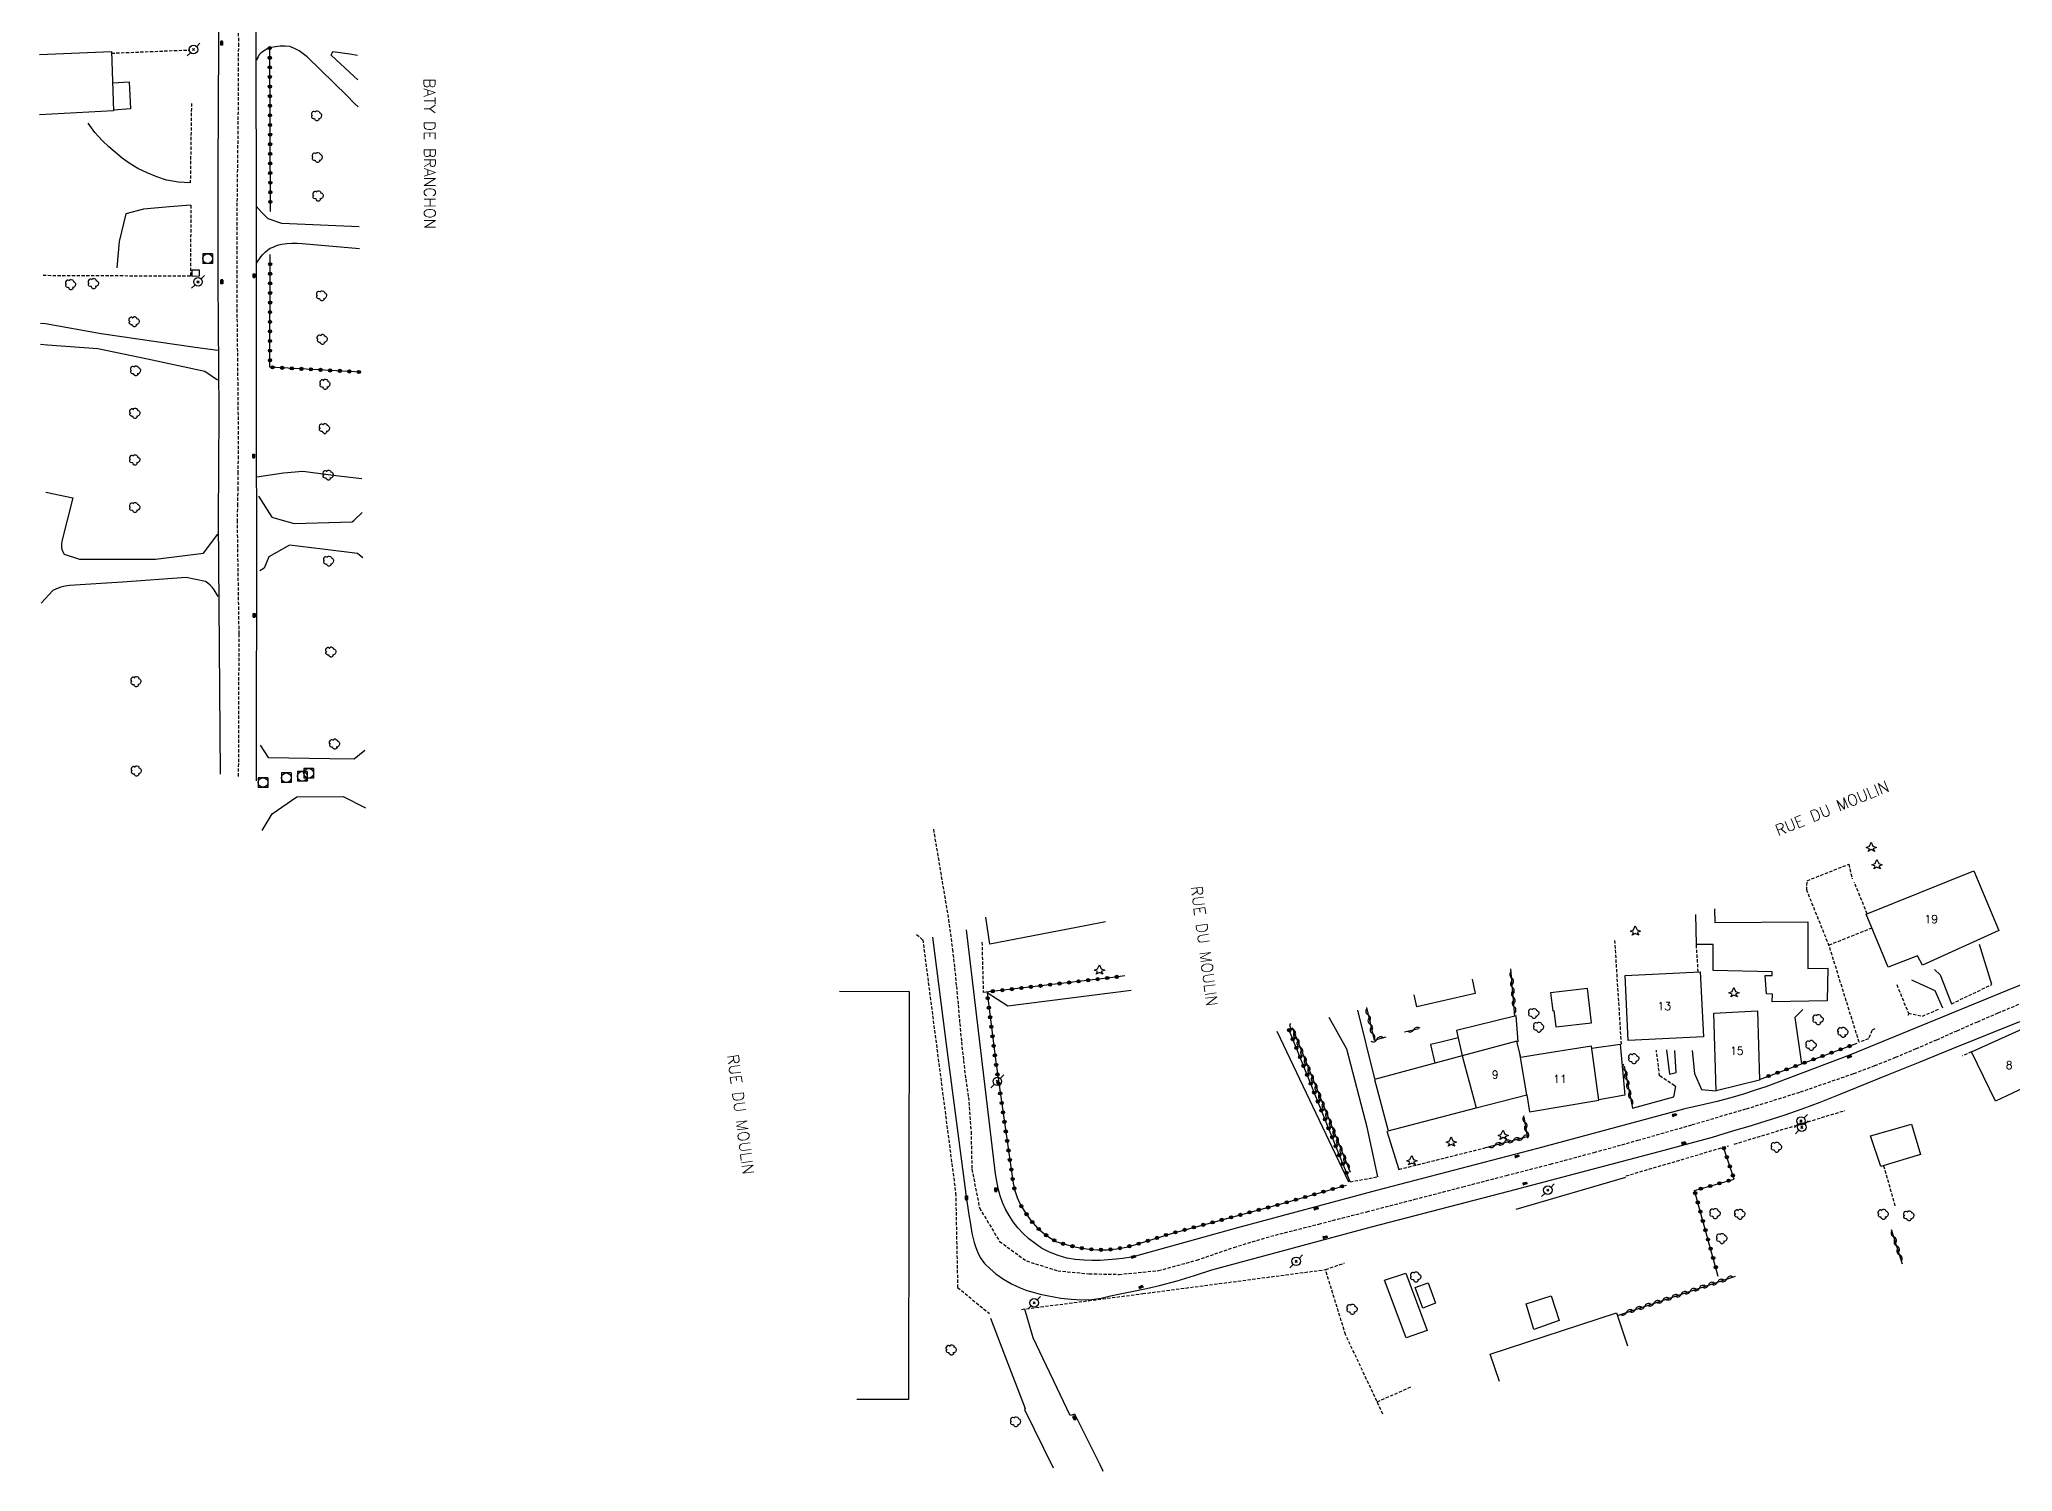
# Model space of a CAD drawing. Header units: millimetres. Extents: x 192000 to 193000, y 146000 to 147000.
# Drawn here: x 192356.8 to 192665, y 146522.4 to 146746.1 of the extents above; entities that cross this region are included whole.
import ezdxf
from ezdxf.enums import TextEntityAlignment as Align

# ---------------------------------------------------------------- set-up
doc = ezdxf.new("R2010")
doc.units = ezdxf.units.MM
doc.linetypes.add('DASHED', pattern=[0.75, 0.5, -0.25])
doc.layers.get('0').update_dxf_attribs({"linetype": 'CONTINUOUS'})
for name, color, linetype in [('W0001', 6, 'DASHED'), ('W0008', 7, 'CONTINUOUS'), ('W0017', 7, 'CONTINUOUS'), ('W0101', 7, 'CONTINUOUS'), ('W0104', 1, 'CONTINUOUS'), ('W0112', 1, 'DASHED'), ('W0214', 2, 'CONTINUOUS'), ('W0300', 7, 'CONTINUOUS'), ('W0303', 7, 'CONTINUOUS'), ('W0310', 3, 'CONTINUOUS'), ('W0322', 7, 'CONTINUOUS'), ('W0323', 7, 'CONTINUOUS'), ('W0330', 7, 'CONTINUOUS'), ('W0401', 7, 'CONTINUOUS'), ('W0420', 7, 'CONTINUOUS'), ('W0473', 7, 'CONTINUOUS'), ('W0515', 5, 'CONTINUOUS'), ('W0989', 7, 'CONTINUOUS'), ('W0991', 7, 'CONTINUOUS'), ('W1102', 7, 'CONTINUOUS')]:
    doc.layers.add(name, color=color, linetype=linetype)
doc.styles.get("Standard").update_dxf_attribs({"font": 'romans.shx', "width": 0.85})

# ---------------------------------------------------------------- blocks, each defined once
blk = doc.blocks.new('T401')
for p, q in [((-0.3, 0.3), (0, 0.3)), ((-0.3, -0.25), (-0.3, 0.3)), ((-0.3, 0.15), (0, 0.15)), ((-0.3, 0), (0, 0)), ((0, 0.3), (0, -0.25)), ((-0.3, -0.15), (0, -0.15)), ((-0.3, -0.25), (-0.3, -0.3)), ((-0.3, -0.3), (0, -0.3)), ((0, -0.3), (0, -0.25))]:
    blk.add_line(p, q)
blk = doc.blocks.new('T300')
for p, q in [((-0.8, 0.51), (-0.86, 0.34)), ((-0.86, 0.34), (-0.86, 0.17)), ((-0.86, 0.17), (-0.74, 0.06)), ((-0.69, 0.63), (-0.8, 0.51)), ((-0.8, -0.06), (-0.74, 0.06)), ((-0.74, 0.06), (-0.69, 0.11)), ((-0.57, 0.69), (-0.69, 0.63)), ((-0.46, 0.69), (-0.57, 0.69)), ((-0.29, 0.63), (-0.46, 0.69)), ((-0.29, 0.63), (-0.17, 0.74)), ((-0.23, 0.57), (-0.29, 0.63)), ((-0.17, 0.74), (-0.06, 0.8)), ((-0.06, 0.8), (0.06, 0.8)), ((0.06, 0.8), (0.23, 0.74)), ((0.23, 0.74), (0.34, 0.63)), ((0.34, 0.63), (0.4, 0.51)), ((0.46, 0.46), (0.34, 0.46)), ((0.4, 0.51), (0.4, 0.46)), ((0.57, 0.4), (0.46, 0.46)), ((0.57, 0.4), (0.69, 0.29)), ((0.69, 0.29), (0.74, 0.17)), ((0.74, 0.06), (0.69, -0.17)), ((0.74, 0.17), (0.74, 0.06)), ((-0.8, -0.17), (-0.8, -0.06)), ((-0.8, -0.23), (-0.8, -0.17)), ((-0.74, -0.34), (-0.8, -0.23)), ((-0.69, -0.4), (-0.74, -0.34)), ((-0.51, -0.46), (-0.69, -0.4)), ((-0.4, -0.46), (-0.51, -0.46)), ((-0.4, -0.46), (-0.34, -0.46)), ((-0.34, -0.46), (-0.34, -0.4)), ((-0.34, -0.51), (-0.34, -0.46)), ((-0.29, -0.63), (-0.34, -0.51)), ((-0.17, -0.74), (-0.29, -0.63)), ((-0.06, -0.8), (-0.17, -0.74)), ((0.06, -0.8), (-0.06, -0.8)), ((0.17, -0.74), (0.06, -0.8)), ((0.23, -0.69), (0.17, -0.74)), ((0.29, -0.46), (0.23, -0.46)), ((0.29, -0.63), (0.23, -0.69)), ((0.46, -0.4), (0.29, -0.46)), ((0.34, -0.51), (0.29, -0.63)), ((0.34, -0.51), (0.34, -0.46)), ((0.57, -0.34), (0.46, -0.4)), ((0.63, -0.29), (0.57, -0.34)), ((0.69, -0.17), (0.63, -0.29))]:
    blk.add_line(p, q)
blk = doc.blocks.new('T303')
for p, q in [((-0.77, 0), (-0.28, 0.21)), ((-0.28, -0.21), (-0.77, 0)), ((-0.28, 0.21), (0, 0.83)), ((0, 0.83), (0.28, 0.21)), ((0.28, 0.21), (0.83, 0)), ((0.83, 0), (0.28, -0.21)), ((-0.49, -0.63), (-0.28, -0.21)), ((0, -0.35), (-0.49, -0.63)), ((0.56, -0.63), (0, -0.35)), ((0.28, -0.21), (0.56, -0.63))]:
    blk.add_line(p, q)
blk = doc.blocks.new('T473')
for p, q in [((-0.166667, 0.166667), (0.166667, -0.166667)), ((-0.166667, -0.166667), (0.166667, 0.166667)), ((0.500001, 0.500001), (1.000002, 1.000002)), ((-1.000002, -1.000002), (-0.500001, -0.500001))]:
    blk.add_line(p, q)
blk.add_ellipse((0, 0), major_axis=(0.471405, 0.471405), ratio=1, start_param=5.4977871438, end_param=11.780972451)
blk = doc.blocks.new('T420')
for p, q in [((0.75, 0.75), (-0.75, 0.75)), ((-0.75, 0.75), (-0.75, -0.75)), ((0.75, 0.75), (0.75, -0.75)), ((0.75, -0.75), (-0.75, -0.75))]:
    blk.add_line(p, q)
blk.add_ellipse((0, 0), major_axis=(-0.53, 0.53), ratio=1, start_param=3.926991, end_param=10.210176)
blk = doc.blocks.new('t323o')
at = {"color": 0, "linetype": 'Continuous'}
for radius in [0.25, 0.15]:
    blk.add_circle((0, 0), radius, dxfattribs=at)
blk = doc.blocks.new('t322o')
at = {"color": 0, "linetype": 'Continuous'}
for radius in [0.25, 0.15]:
    blk.add_circle((0, 0), radius, dxfattribs=at)
blk = doc.blocks.new('t310o')
at = {"color": 0, "linetype": 'Continuous'}
for centre, start, end in [((-0.5, 0.38), 216.8699, 323.1304), ((0.5, -0.37), 36.8699, 143.1303)]:
    blk.add_arc(centre, 0.625, start, end, dxfattribs=at)

msp = doc.modelspace()

# ---------------------------------------------------------------- linework, layer by layer
at = {"layer": 'W0001'}
for points in [[(192387.82, 146749.3), (192387.83, 146745.42), (192387.82, 146741.53), (192387.8, 146737.78), (192387.77, 146734.03), (192387.73, 146730.28), (192387.68, 146726.53), (192387.64, 146722.78), (192387.6, 146719.03), (192387.58, 146715.28), (192387.57, 146711.53), (192387.58, 146707.72), (192387.6, 146703.91), (192387.64, 146700.1), (192387.69, 146696.28), (192387.73, 146692.47), (192387.77, 146688.66), (192387.79, 146684.85), (192387.78, 146681.03), (192387.77, 146678.52), (192387.74, 146676.02), (192387.69, 146673.51), (192387.63, 146671)], [(192387.63, 146671), (192387.9, 146653.23), (192387.82, 146630.79)], [(192496.39, 146622.74), (192498.76, 146608.64), (192499.37, 146603.97), (192499.7, 146601.08), (192499.99, 146598.19), (192500.26, 146595.3), (192500.51, 146592.41), (192500.78, 146589.52), (192501.09, 146586.63), (192501.44, 146583.74), (192501.87, 146580.87), (192502.27, 146575.53), (192502.41, 146569.65), (192503.59, 146563.6), (192506.73, 146558.38), (192510.93, 146555.33), (192515.82, 146553.79), (192520.72, 146553.32), (192525.4, 146553.23), (192531.55, 146553.82), (192537.54, 146555.45), (192543.34, 146557.45), (192549.08, 146559.18), (192556.58, 146561.09), (192564.08, 146563.02), (192571.58, 146564.95), (192579.07, 146566.9), (192585.92, 146568.68), (192592.77, 146570.45), (192599.61, 146572.27), (192606.43, 146574.17), (192614.92, 146576.61), (192623.39, 146579.09), (192631.83, 146581.72), (192640.18, 146584.6), (192643.45, 146585.83), (192646.69, 146587.13), (192649.91, 146588.48), (192653.12, 146589.87), (192656.31, 146591.28), (192659.51, 146592.68), (192662.71, 146594.06), (192665.93, 146595.4)]]:
    msp.add_lwpolyline(points, dxfattribs=at)
at = {"layer": 'W0008'}
for points in [[(192384.68, 146755.28), (192384.73, 146745.52), (192384.62, 146725.47), (192384.63, 146708.48), (192384.78, 146687.87), (192384.67, 146671)], [(192390.7, 146671), (192390.68, 146680.97), (192390.68, 146709.17), (192390.62, 146755.08)], [(192384.67, 146671), (192384.97, 146631.32)], [(192390.67, 146630.27), (192390.7, 146671)], [(192613.78, 146579.08), (192590.78, 146572.88), (192565.63, 146566.32), (192543.92, 146560.52), (192527.98, 146556.07), (192526.98, 146555.88), (192525.93, 146555.73), (192524.93, 146555.6), (192523.68, 146555.48), (192522.43, 146555.4), (192521.18, 146555.38), (192519.87, 146555.43), (192518.52, 146555.53), (192517.23, 146555.78), (192515.87, 146556.18), (192514.53, 146556.68), (192513.28, 146557.33), (192512.27, 146558.03), (192511.28, 146558.8), (192510.4, 146559.63), (192509.6, 146560.48), (192508.88, 146561.43), (192508.22, 146562.4), (192507.68, 146563.4), (192507.2, 146564.47), (192506.8, 146565.52), (192506.52, 146566.63), (192506.28, 146567.8), (192506.08, 146568.93), (192501.54, 146607.02), (192501.54, 146607.02), (192501.54, 146607.02), (192501.54, 146607.02), (192501.54, 146607.02)], [(192691.68, 146608.63), (192664.13, 146597.58), (192639.47, 146587.47), (192626.43, 146582.53), (192624.73, 146581.98), (192623.07, 146581.4), (192621.33, 146580.88), (192618.83, 146580.23), (192616.32, 146579.67), (192613.78, 146579.08)], [(192496.23, 146605.87), (192496.23, 146605.87), (192496.23, 146605.87), (192496.23, 146605.87), (192498.52, 146588.33), (192501.47, 146565.78), (192501.62, 146564.68), (192501.77, 146563.63), (192501.93, 146562.53), (192502.17, 146561.08), (192502.42, 146559.67), (192502.77, 146558.23), (192503.02, 146557.43), (192503.32, 146556.63), (192503.68, 146555.88), (192504.4, 146554.93), (192505.27, 146554.12), (192506.17, 146553.33), (192507.33, 146552.48), (192508.62, 146551.73), (192509.93, 146551.12), (192510.97, 146550.73), (192512, 146550.43), (192513.07, 146550.13), (192514.13, 146549.92), (192515.23, 146549.72), (192516.32, 146549.53), (192517.92, 146549.38), (192519.52, 146549.28), (192521.12, 146549.32), (192522.6, 146549.53), (192524.08, 146549.87), (192525.58, 146550.2), (192527.63, 146550.6), (192529.68, 146551), (192531.72, 146551.47), (192534.47, 146552.2), (192537.18, 146553.07), (192539.88, 146553.92), (192564.83, 146560.63), (192586.27, 146566.2), (192609.78, 146572.43), (192618.08, 146574.68)], [(192618.08, 146574.68), (192619.93, 146575.23), (192621.8, 146575.78), (192623.67, 146576.32), (192626.48, 146577.2), (192629.28, 146578.08), (192632.08, 146579.07), (192634.93, 146580.13), (192637.78, 146581.28), (192640.6, 146582.43), (192645.58, 146584.43), (192650.52, 146586.43), (192655.48, 146588.43), (192660.78, 146590.6), (192666.07, 146592.73)]]:
    msp.add_lwpolyline(points, dxfattribs=at)
at = {"layer": 'W0017'}
for points in [[(192406.52, 146735.55), (192405.9, 146736.12), (192404.82, 146737.28), (192398.57, 146743.32), (192397.97, 146743.83), (192397.32, 146744.28), (192396.62, 146744.67), (192395.88, 146744.97), (192395.13, 146745.03), (192394.38, 146745.02), (192393.63, 146744.93), (192392.9, 146744.8), (192392.45, 146744.62), (192392.02, 146744.4), (192391.6, 146744.13), (192391.23, 146743.82), (192391.05, 146743.58), (192390.9, 146743.33), (192390.78, 146743.07), (192390.68, 146742.78)], [(192406.47, 146739.77), (192405.9, 146740.27), (192402.32, 146743.62), (192402.57, 146744.17)], [(192402.57, 146744.17), (192405.22, 146743.8), (192406.43, 146743.62)], [(192380.32, 146723.65), (192379.38, 146723.7), (192378.45, 146723.78), (192377.52, 146723.92), (192376.6, 146724.1), (192375.08, 146724.62), (192373.6, 146725.22), (192372.15, 146725.92), (192370.77, 146726.72), (192369.68, 146727.53), (192368.62, 146728.4), (192367.6, 146729.3), (192366.6, 146730.23), (192366, 146730.88), (192365.43, 146731.55), (192364.9, 146732.25), (192364.38, 146732.97)], [(192380.42, 146720.17), (192377.08, 146719.9), (192373.02, 146719.58), (192370.23, 146718.83), (192369.23, 146714.5), (192368.87, 146710.42)], [(192406.72, 146716.79), (192394.6, 146717.32), (192392.48, 146718.07), (192391.38, 146719.13), (192390.6, 146720.03)], [(192390.68, 146711.12), (192391.32, 146712.1), (192391.63, 146712.5), (192392, 146712.87), (192392.38, 146713.18), (192392.82, 146713.47), (192393.25, 146713.65), (192393.7, 146713.82), (192394.15, 146713.97), (192394.6, 146714.1), (192395.4, 146714.18), (192396.2, 146714.23), (192397.02, 146714.25), (192397.82, 146714.22), (192406.75, 146713.44)], [(192356.9, 146701.78), (192357.72, 146701.73), (192366.42, 146700.12), (192375, 146698.87), (192381.1, 146698.03), (192384.62, 146697.53)], [(192384.57, 146692.88), (192382.57, 146694.23), (192373.62, 146696.12), (192365.87, 146697.73), (192358.03, 146698.3), (192356.91, 146698.44)], [(192357.75, 146675.37), (192361.98, 146674.5), (192361.1, 146671)], [(192390.97, 146674.72), (192393.07, 146671.47), (192394.7, 146671)], [(192405.9, 146671), (192407.19, 146672.2)], [(192361.1, 146671), (192360.28, 146667.73), (192360.2, 146667.2), (192360.22, 146666.67), (192360.35, 146666.15), (192360.6, 146665.67), (192363.03, 146664.9), (192374.9, 146664.9), (192382.37, 146665.82), (192384.6, 146668.8)], [(192394.7, 146671), (192396.53, 146670.48), (192405.6, 146670.72), (192405.9, 146671)], [(192407.27, 146665.12), (192406.42, 146665.77), (192400.97, 146666.48), (192395.82, 146667.1), (192392.57, 146665.28), (192391.88, 146663.5), (192391.18, 146663.1)], [(192384.7, 146659.07), (192384.03, 146660.13), (192383.75, 146660.52), (192383.43, 146660.87), (192383.08, 146661.17), (192382.7, 146661.43), (192379.68, 146662.07), (192369.73, 146661.32), (192361.47, 146660.78), (192360.78, 146660.7), (192360.1, 146660.53), (192359.45, 146660.3), (192358.83, 146660), (192357.04, 146658.05)], [(192391.22, 146635.87), (192392.48, 146633.93), (192402.13, 146633.77), (192405.9, 146633.73), (192407.59, 146635.1)], [(192391.53, 146622.53), (192393.1, 146625.13), (192396.98, 146627.82), (192404.2, 146627.87), (192407.69, 146626.08)], [(192661.72, 146598.48), (192659.77, 146604.73)], [(192652.77, 146600.82), (192653.67, 146600), (192655.43, 146595.48)], [(192654.07, 146594.78), (192652.87, 146597.52), (192649.23, 146599.18)], [(192565.82, 146568.47), (192564.13, 146576.2), (192560.97, 146588.38), (192558.22, 146593.32)], [(192562.62, 146594.5), (192565.27, 146583.77)], [(192632.18, 146594.57), (192630.97, 146593.32), (192631.97, 146586.1)], [(192610.9, 146588.28), (192611.37, 146584.48), (192612.4, 146584.73), (192612.2, 146588.18)], [(192614.9, 146588.2), (192615.28, 146584.58), (192616.37, 146582.08), (192618.68, 146581.88)], [(192567.2, 146575.58), (192569.12, 146569.62)], [(192505.3, 146546.38), (192507.5, 146540.68), (192510.73, 146532.28), (192510.62, 146532.11)], [(192518.5, 146531.4), (192517.78, 146531.18), (192511.97, 146543.33), (192510.67, 146547.82)], [(192510.62, 146532.11), (192515.09, 146523.02)], [(192522.92, 146522.45), (192522.86, 146522.6), (192522.43, 146523.48), (192518.5, 146531.4)]]:
    msp.add_lwpolyline(points, dxfattribs=at)
at = {"layer": 'W0101'}
for points in [[(192356.76, 146743.71), (192368, 146744.2), (192368.32, 146734.9), (192356.79, 146734.27)], [(192520.1, 146607.65), (192505.23, 146604.77), (192504.56, 146609.03)], [(192523.29, 146608.28), (192520.1, 146607.65)], [(192604.93, 146589.77), (192604.43, 146599.9), (192616.18, 146600.48), (192616.68, 146590.33), (192604.93, 146589.75)], [(192618.68, 146581.9), (192618.28, 146594.03), (192625.13, 146594.4)], [(192625.13, 146594.4), (192625.43, 146583.53)], [(192666.53, 146591.57), (192670.27, 146584.03), (192662.27, 146580.27), (192658.53, 146588)], [(192658.53, 146588), (192666.53, 146591.57)], [(192588.13, 146587.08), (192587.52, 146589.63), (192579, 146587.35)], [(192589.08, 146581.27), (192589.53, 146578.6), (192600.32, 146580.43), (192599.18, 146588.88), (192590.97, 146587.54)], [(192579, 146587.35), (192581.17, 146579.22)], [(192590.97, 146587.54), (192588.13, 146587.08)], [(192625.43, 146583.53), (192618.68, 146581.9)], [(192581.17, 146579.21), (192589.08, 146581.27)]]:
    msp.add_lwpolyline(points, dxfattribs=at)
msp.add_lwpolyline([(192662.82, 146606.93), (192650.9, 146601.5), (192650.1, 146602.98), (192645.52, 146601.18), (192642.1, 146609.48), (192658.93, 146616.23)], close=True, dxfattribs=at)
at = {"layer": 'W0104'}
for points in [[(192368.17, 146739.27), (192370.77, 146739.43), (192370.98, 146735.22), (192368.32, 146735.02)], [(192618.41, 146610.3), (192618.43, 146608.2), (192632.98, 146608.27), (192632.97, 146600.98), (192636.08, 146601.03), (192636, 146595.92)], [(192636, 146595.92), (192627.4, 146595.78), (192627.47, 146597), (192626.53, 146597.02), (192626.33, 146599.88), (192627.4, 146599.9), (192627.4, 146600.47), (192618.22, 146600.68), (192618.22, 146604.72), (192615.57, 146604.72), (192615.51, 146609.4)], [(192481.74, 146597.44), (192492.62, 146597.42), (192492.52, 146533.7), (192484.46, 146533.7)], [(192587.72, 146589.53), (192587.4, 146593.58), (192578.1, 146591.32), (192579, 146587.35)], [(192575.45, 146589.46), (192574.03, 146589.1), (192574.72, 146586.2)], [(192578.35, 146590.18), (192575.45, 146589.46)], [(192599.23, 146588.57), (192603.67, 146589.2), (192604.38, 146581.22), (192600.32, 146580.48)], [(192579, 146587.35), (192565.3, 146583.68), (192567.43, 146575.65)], [(192567.43, 146575.65), (192581.17, 146579.21)], [(192584.84, 146536.48), (192583.37, 146540.78), (192603.1, 146547.2), (192604.83, 146542.05)]]:
    msp.add_lwpolyline(points, dxfattribs=at)
for points in [[(192381.72, 146709.08), (192380.62, 146709.07), (192380.6, 146710.07), (192381.7, 146710.08)], [(192599.2, 146592.53), (192598.57, 146597.88), (192592.8, 146597.18), (192593.13, 146594.4), (192593.3, 146594.43), (192593.6, 146591.87)], [(192642.77, 146574.88), (192649.18, 146576.7), (192650.58, 146571.93), (192644.37, 146570.07)], [(192574.83, 146548.72), (192572.82, 146547.97), (192571.63, 146551.17), (192573.67, 146551.9)], [(192590.18, 146544.62), (192588.98, 146548.63), (192592.88, 146549.88), (192594.12, 146546.03)]]:
    msp.add_lwpolyline(points, close=True, dxfattribs=at)
at = {"layer": 'W0112'}
for points in [[(192368.02, 146743.92), (192380.27, 146744.42)], [(192380.5, 146736.08), (192380.32, 146723.65)], [(192380.42, 146720.17), (192380.33, 146709.08), (192357.28, 146709.18)], [(192643.47, 146591.58), (192642.98, 146591.33), (192642.48, 146590.03), (192641, 146589.47), (192636.33, 146604.47), (192632.82, 146613.22), (192632.88, 146614.7), (192639.37, 146617.27), (192639.92, 146615)], [(192642.25, 146609.53), (192640.27, 146614.4)], [(192643, 146607.3), (192636.27, 146604.63)], [(192493.78, 146606.32), (192494.73, 146605.48), (192499.87, 146565.92), (192500.18, 146551.18), (192505.17, 146547.1)], [(192503.98, 146605.08), (192504.18, 146597.27)], [(192603.87, 146589.17), (192602.84, 146605.49)], [(192615.53, 146604.67), (192615.8, 146600.47)], [(192646.87, 146598.48), (192648.68, 146594.03), (192650.87, 146593.53), (192653.43, 146594.68)], [(192655.43, 146595.48), (192661.72, 146598.48)], [(192648.82, 146594), (192648.6, 146593.63)], [(192612.13, 146582.68), (192609.83, 146584.22), (192609.33, 146588.22)], [(192658.53, 146588), (192657.12, 146587.33)], [(192621.5, 146573.57), (192638.77, 146578.82)], [(192604.57, 146568.6), (192620.6, 146573.32)], [(192569.12, 146569.62), (192582.67, 146573.02)], [(192644.82, 146570.2), (192646.6, 146563.87)], [(192561.47, 146567.68), (192565.82, 146568.47)], [(192510.17, 146547.77), (192529.1, 146550.22), (192557.68, 146553.98), (192560.63, 146555.02)], [(192566.62, 146531.41), (192560.78, 146543.82), (192557.63, 146553.98)], [(192565.72, 146533.32), (192571.17, 146535.77)]]:
    msp.add_lwpolyline(points, dxfattribs=at)
at = {"layer": 'W0214'}
for points in [[(192527.3, 146597.55), (192508.03, 146595.12), (192504.77, 146597.17)], [(192561.27, 146567.63), (192550.08, 146591.13)]]:
    msp.add_lwpolyline(points, dxfattribs=at)
at = {"layer": 'W0310'}
for points in [[(192587.23, 146593.53), (192586.61, 146600.94)], [(192564.03, 146594.88), (192565.23, 146589.8), (192567.12, 146590.32)], [(192552.41, 146591.76), (192561.47, 146569.2)], [(192569.97, 146591.1), (192572.22, 146591.6)], [(192604.27, 146585.72), (192605.6, 146579.2)], [(192582.67, 146573.02), (192589.18, 146574.77), (192588.68, 146577.77)], [(192647.78, 146554.83), (192646.07, 146560.18)], [(192603.23, 146546.82), (192621.7, 146552.97)]]:
    msp.add_lwpolyline(points, dxfattribs=at)
at = {"layer": 'W0322'}
for points in [[(192526.32, 146599.83), (192524.4, 146599.6), (192504.18, 146597.27)], [(192561.47, 146567.68), (192551.87, 146591.61)]]:
    msp.add_lwpolyline(points, dxfattribs=at)
at = {"layer": 'W0323'}
for points in [[(192392.83, 146719.2), (192392.73, 146744.73)], [(192406.96, 146694.13), (192392.77, 146694.88), (192392.8, 146712.47)], [(192504.77, 146597.17), (192506.13, 146586.4), (192508.87, 146567.48), (192509.1, 146566.33), (192509.47, 146565.22)], [(192625.43, 146583.68), (192640.68, 146589.32)], [(192619, 146552.9), (192615.27, 146566.33), (192621.47, 146568.1), (192619.82, 146573.08)], [(192509.47, 146565.22), (192509.97, 146564.17), (192510.58, 146563.17), (192511.55, 146561.72), (192512.72, 146560.42), (192514.05, 146559.3), (192515.53, 146558.38), (192517.12, 146557.87), (192518.73, 146557.47), (192520.37, 146557.2), (192522.03, 146557.07), (192523.55, 146557.08), (192525.07, 146557.23), (192526.57, 146557.5), (192528.03, 146557.9), (192533.57, 146559.63), (192551.1, 146564.33), (192560.9, 146567.18)]]:
    msp.add_lwpolyline(points, dxfattribs=at)
at = {"layer": 'W0330'}
for points in [[(192407.14, 146677.44), (192403.08, 146677.93), (192397.92, 146678.6), (192394.87, 146678.33), (192390.72, 146677.7)], [(192605.6, 146579.2), (192612.03, 146580.97), (192612.37, 146582.58), (192612.13, 146582.68)], [(192587.4, 146563.42), (192604.53, 146568.43)]]:
    msp.add_lwpolyline(points, dxfattribs=at)
msp.add_lwpolyline([(192570.23, 146543.32), (192566.88, 146552.32), (192570.18, 146553.4), (192573.52, 146544.47)], close=True, dxfattribs=at)
at = {"layer": 'W0515'}
msp.add_lwpolyline([(192580.55, 146599.31), (192581.03, 146597.1), (192571.9, 146595.03), (192571.47, 146596.88)], dxfattribs=at)
at = {"layer": 'W1102'}
for points in [[(192588.08, 146587.07), (192587.97, 146587.75)], [(192589.07, 146581.27), (192588.08, 146587.07)]]:
    msp.add_lwpolyline(points, dxfattribs=at)

# ---------------------------------------------------------------- block references
at = {"layer": 'W0300'}
for p in [(192400.1, 146734.13), (192400.2, 146727.62), (192400.33, 146721.62), (192365.23, 146707.93), (192361.67, 146707.77), (192400.88, 146706.03), (192371.6, 146701.98), (192400.97, 146699.22), (192371.82, 146694.32), (192401.4, 146692.2), (192371.7, 146687.67), (192401.33, 146685.3), (192371.68, 146680.4), (192401.9, 146678.02), (192371.68, 146672.97), (192401.97, 146664.6), (192402.32, 146650.4), (192371.88, 146645.77), (192402.9, 146636.03), (192371.93, 146631.82), (192590.2, 146593.97), (192590.97, 146591.82), (192634.62, 146593), (192638.5, 146591.03), (192633.52, 146588.98), (192605.82, 146586.9), (192628.12, 146573.08), (192618.53, 146562.72), (192622.4, 146562.6), (192644.8, 146562.6), (192648.8, 146562.37), (192619.58, 146558.82), (192571.78, 146552.82), (192561.83, 146547.77), (192499.22, 146541.42), (192509.28, 146530.2)]:
    msp.add_blockref('T300', p, dxfattribs=at)
at = {"layer": 'W0303'}
for p in [(192642.87, 146619.9), (192643.77, 146617.17), (192606.03, 146606.83), (192522.32, 146600.72), (192621.42, 146597.18), (192577.27, 146573.87), (192585.37, 146574.93), (192571.12, 146570.97)]:
    msp.add_blockref('T303', p, dxfattribs=at)
at = {"layer": 'W0310'}
for p, rotation in [((192586.73, 146599.51), 94.84474331634209), ((192586.85, 146598.02), 94.84474331634209), ((192564.3, 146593.74), 283.3675687047574), ((192586.98, 146596.52), 94.84474331634209), ((192587.11, 146595.03), 94.84474331634209), ((192552.52, 146591.47), 291.887015925668), ((192564.64, 146592.28), 283.3675687047574), ((192564.99, 146590.82), 283.3675687047574), ((192571.43, 146591.43), 12.52880770915151), ((192553.08, 146590.08), 291.887015925668), ((192553.64, 146588.69), 291.887015925668), ((192565.67, 146589.92), 15.34514566816862), ((192554.2, 146587.29), 291.887015925668), ((192554.76, 146585.9), 291.887015925668), ((192555.32, 146584.51), 291.887015925668), ((192604.4, 146585.08), 281.5599390060968), ((192555.88, 146583.12), 291.887015925668), ((192556.43, 146581.73), 291.887015925668), ((192604.7, 146583.61), 281.5599390060968), ((192605, 146582.14), 281.5599390060968), ((192556.99, 146580.34), 291.887015925668), ((192557.55, 146578.94), 291.887015925668), ((192605.3, 146580.67), 281.5599390060968), ((192558.11, 146577.55), 291.887015925668), ((192558.67, 146576.16), 291.887015925668), ((192588.81, 146576.99), 99.46232220802563), ((192589.06, 146575.51), 99.46232220802563), ((192559.23, 146574.77), 291.887015925668), ((192559.79, 146573.38), 291.887015925668), ((192584.12, 146573.41), 15.03316439778811), ((192585.56, 146573.8), 15.03316439778811), ((192587.01, 146574.18), 15.03316439778811), ((192588.46, 146574.57), 15.03316439778811), ((192560.35, 146571.98), 291.887015925668), ((192560.91, 146570.59), 291.887015925668), ((192646.41, 146559.12), 107.7297707958145), ((192646.87, 146557.69), 107.7297707958145), ((192647.32, 146556.26), 107.7297707958145), ((192616.04, 146551.08), 18.41912408850347), ((192617.46, 146551.56), 18.41912408850347), ((192618.89, 146552.03), 18.41912408850347), ((192620.31, 146552.5), 18.41912408850347), ((192607.5, 146548.24), 18.41912408850347), ((192608.93, 146548.71), 18.41912408850347), ((192610.35, 146549.19), 18.41912408850347), ((192611.77, 146549.66), 18.41912408850347), ((192613.2, 146550.13), 18.41912408850347), ((192614.62, 146550.61), 18.41912408850347), ((192604.66, 146547.29), 18.41912408850347), ((192606.08, 146547.76), 18.41912408850347)]:
    msp.add_blockref('t310o', p, dxfattribs=dict(at, rotation=rotation))
at = {"layer": 'W0322'}
for p, rotation in [((192505.67, 146597.44), 186.5826976397879), ((192507.16, 146597.61), 186.5826976397879), ((192508.65, 146597.78), 186.5826976397879), ((192510.14, 146597.95), 186.5826976397879), ((192511.63, 146598.13), 186.5826976397879), ((192513.12, 146598.3), 186.5826976397879), ((192514.61, 146598.47), 186.5826976397879), ((192516.1, 146598.64), 186.5826976397879), ((192517.59, 146598.81), 186.5826976397879), ((192519.08, 146598.99), 186.5826976397879), ((192520.57, 146599.16), 186.5826976397879), ((192522.06, 146599.33), 186.5826976397879), ((192523.55, 146599.5), 186.5826976397879), ((192525.04, 146599.68), 186.9820036086057), ((192551.98, 146591.35), 111.8497200549108), ((192552.53, 146589.96), 111.8497200549108), ((192553.09, 146588.57), 111.8497200549108), ((192553.65, 146587.17), 111.8497200549108), ((192554.21, 146585.78), 111.8497200549108), ((192554.77, 146584.39), 111.8497200549108), ((192555.33, 146583), 111.8497200549108), ((192555.88, 146581.61), 111.8497200549108), ((192556.44, 146580.21), 111.8497200549108), ((192557, 146578.82), 111.8497200549108), ((192557.56, 146577.43), 111.8497200549108), ((192558.12, 146576.04), 111.8497200549108), ((192558.68, 146574.64), 111.8497200549108), ((192559.23, 146573.25), 111.8497200549108), ((192559.79, 146571.86), 111.8497200549108), ((192560.35, 146570.47), 111.8497200549108), ((192560.91, 146569.08), 111.8497200549108)]:
    msp.add_blockref('t322o', p, dxfattribs=dict(at, rotation=rotation))
at = {"layer": 'W0323'}
for p, rotation in [((192392.73, 146744.7), 90.22439778547877), ((192392.74, 146743.2), 90.22439778547877), ((192392.74, 146741.7), 90.22439778547877), ((192392.75, 146740.2), 90.22439778547877), ((192392.76, 146738.7), 90.22439778547877), ((192392.76, 146737.2), 90.22439778547877), ((192392.77, 146735.7), 90.22439778547877), ((192392.77, 146734.2), 90.22439778547877), ((192392.78, 146732.7), 90.22439778547877), ((192392.79, 146731.2), 90.22439778547877), ((192392.79, 146729.7), 90.22439778547877), ((192392.8, 146728.2), 90.22439778547877), ((192392.8, 146726.7), 90.22439778547877), ((192392.81, 146725.2), 90.22439778547877), ((192392.82, 146723.7), 90.22439778547877), ((192392.82, 146722.2), 90.22439778547877), ((192392.83, 146720.7), 90.22439778547877), ((192392.79, 146709.47), 89.89247278753831), ((192392.8, 146710.97), 89.89247278753831), ((192392.79, 146707.97), 89.89247278753831), ((192392.79, 146706.47), 89.89247278753831), ((192392.78, 146703.47), 89.89247278753831), ((192392.79, 146704.97), 89.89247278753831), ((192392.78, 146701.97), 89.89247278753831), ((192392.78, 146700.47), 89.89247278753831), ((192392.77, 146698.97), 89.89247278753831), ((192392.77, 146697.47), 89.89247278753831), ((192392.77, 146695.97), 89.89247278753831), ((192393.18, 146694.86), 176.9525567314466), ((192394.68, 146694.78), 176.9525567314466), ((192396.18, 146694.7), 176.9525567314466), ((192397.68, 146694.62), 176.9525567314466), ((192399.17, 146694.54), 176.9525567314466), ((192400.67, 146694.46), 176.9525567314466), ((192402.17, 146694.38), 176.9525567314466), ((192403.67, 146694.3), 176.9525567314466), ((192405.17, 146694.22), 176.9525567314466), ((192406.66, 146694.14), 176.9525567314466), ((192504.87, 146596.36), 277.2304380546503), ((192505.06, 146594.87), 277.2304380546503), ((192505.25, 146593.38), 277.2304380546503), ((192505.44, 146591.89), 277.2304380546503), ((192505.62, 146590.41), 277.2304380546503), ((192505.81, 146588.92), 277.2304380546503), ((192638.1, 146588.36), 20.2763787641538), ((192639.5, 146588.88), 20.2763787641538), ((192506, 146587.43), 277.2304380546503), ((192506.2, 146585.94), 278.2237914027617), ((192629.65, 146585.24), 20.2763787641538), ((192631.06, 146585.76), 20.2763787641538), ((192632.47, 146586.28), 20.2763787641538), ((192633.88, 146586.8), 20.2763787641538), ((192635.28, 146587.32), 20.2763787641538), ((192636.69, 146587.84), 20.2763787641538), ((192506.41, 146584.46), 278.2237914027617), ((192506.63, 146582.97), 278.2237914027617), ((192626.84, 146584.2), 20.2763787641538), ((192628.25, 146584.72), 20.2763787641538), ((192506.84, 146581.49), 278.2237914027617), ((192507.06, 146580), 278.2237914027617), ((192507.27, 146578.52), 278.2237914027617), ((192507.49, 146577.04), 278.2237914027617), ((192507.7, 146575.55), 278.2237914027617), ((192507.92, 146574.07), 278.2237914027617), ((192619.86, 146572.95), 108.321040862543), ((192508.13, 146572.58), 278.2237914027617), ((192508.34, 146571.1), 278.2237914027617), ((192620.33, 146571.53), 108.321040862543), ((192620.8, 146570.1), 108.321040862543), ((192508.56, 146569.61), 278.2237914027617), ((192508.77, 146568.13), 278.2237914027617), ((192509.04, 146566.65), 281.4535786205172), ((192558.78, 146566.57), 16.21529326961686), ((192560.22, 146566.98), 16.21529326961686), ((192616.28, 146566.62), 15.9075519304338), ((192617.73, 146567.03), 15.9075519304338), ((192619.17, 146567.45), 15.9075519304338), ((192620.61, 146567.86), 15.9075519304338), ((192621.27, 146568.68), 108.321040862543), ((192510.14, 146563.88), 301.6330693040603), ((192548.68, 146563.68), 15.00624048900426), ((192550.13, 146564.07), 15.00624048900426), ((192551.58, 146564.47), 16.21529326961686), ((192553.02, 146564.89), 16.21529326961686), ((192554.46, 146565.31), 16.21529326961686), ((192555.9, 146565.73), 16.21529326961686), ((192557.34, 146566.15), 16.21529326961686), ((192615.39, 146565.91), 105.5304904177043), ((192615.79, 146564.46), 105.5304904177043), ((192510.95, 146562.62), 303.6991852498418), ((192511.83, 146561.4), 311.9140783235069), ((192537.09, 146560.58), 15.00624048900426), ((192538.54, 146560.97), 15.00624048900426), ((192539.99, 146561.35), 15.00624048900426), ((192541.44, 146561.74), 15.00624048900426), ((192542.89, 146562.13), 15.00624048900426), ((192544.34, 146562.52), 15.00624048900426), ((192545.78, 146562.91), 15.00624048900426), ((192547.23, 146563.3), 15.00624048900426), ((192616.19, 146563.02), 105.5304904177043), ((192616.59, 146561.57), 105.5304904177043), ((192512.85, 146560.31), 320.0383559781483), ((192514, 146559.34), 320.0383559781483), ((192515.27, 146558.55), 328.2697904674152), ((192516.66, 146558.01), 341.9565879945894), ((192518.11, 146557.62), 346.0973128860491), ((192519.58, 146557.33), 350.7197310911711), ((192527.02, 146557.62), 15.26173255260707), ((192528.46, 146558.03), 17.38821030651994), ((192529.89, 146558.48), 17.38821030651994), ((192531.32, 146558.93), 17.38821030651994), ((192532.75, 146559.38), 17.38821030651994), ((192534.19, 146559.8), 15.00624048900426), ((192535.64, 146560.19), 15.00624048900426), ((192616.99, 146560.13), 105.5304904177043), ((192617.39, 146558.68), 105.5304904177043), ((192521.07, 146557.14), 355.4356471733999), ((192522.57, 146557.07), 0.6042837716656733), ((192524.06, 146557.13), 5.647014295691798), ((192525.55, 146557.32), 10.09293983170618), ((192617.8, 146557.24), 105.5304904177043), ((192618.2, 146555.79), 105.5304904177043), ((192618.6, 146554.35), 105.5304904177043)]:
    msp.add_blockref('t323o', p, dxfattribs=dict(at, rotation=rotation))
at = {"layer": 'W0401'}
for p, rotation in [((192385.07, 146745.48), 179.6685259106229), ((192390.42, 146709.18), 0.08236206347768471), ((192385.1, 146708.22), 180.4169233983596), ((192639.52, 146587.1), 294.4893607268466), ((192612.17, 146577.98), 287.5566777381486), ((192613.63, 146573.6), 285.6505153747706), ((192587.58, 146571.53), 288.1731842730123), ((192588.82, 146567.28), 284.2880360693256), ((192556.2, 146563.38), 289.2319523868235), ((192557.6, 146558.9), 282.1290815745763), ((192527.68, 146555.83), 287.250480357657), ((192528.88, 146551.13), 294.6132057168772), ((192518.33, 146530.73), 214.9906169769121)]:
    msp.add_blockref('T401', p, dxfattribs=dict(at, rotation=rotation))
for p in [(192390.37, 146681.02), (192390.47, 146656.13), (192501.72, 146565.18), (192506.3, 146566.47)]:
    msp.add_blockref('T401', p, dxfattribs=at)
at = {"layer": 'W0420'}
for p in [(192383.03, 146711.83), (192395.32, 146630.77), (192397.82, 146631), (192398.82, 146631.48), (192391.68, 146630.03)]:
    msp.add_blockref('T420', p, dxfattribs=at)
at = {"layer": 'W0473'}
for p in [(192380.83, 146744.48), (192381.53, 146708.2), (192506.38, 146583.37), (192631.92, 146577.18), (192632.03, 146576.2), (192592.38, 146566.37), (192553.07, 146555.27), (192512.13, 146548.78)]:
    msp.add_blockref('T473', p, dxfattribs=at)

# ---------------------------------------------------------------- texts
at = {"layer": 'W0989'}
for s, rotation, p in [('BATY DE BRANCHON', 270.1528, (192416.82, 146740)), ('RUE DU MOULIN', 22.1436, (192628.35, 146621.64)), ('RUE DU MOULIN', 277.56, (192536.61, 146613.76)), ('RUE DU MOULIN', 277.56, (192464.19, 146587.46))]:
    msp.add_text(s, height=1.75, rotation=rotation, dxfattribs=at).set_placement(p)
at = {"layer": 'W0991'}
for s, p in [('19', (192652.25, 146608.71)), ('13', (192610.56, 146595.12)), ('15', (192621.89, 146588.15)), ('8', (192664.44, 146585.92)), ('9', (192584.16, 146584.42)), ('11', (192594.26, 146583.74))]:
    msp.add_text(s, height=1.25, dxfattribs=at).set_placement(p, align=Align.MIDDLE_CENTER)

doc.saveas('drawing.dxf')
